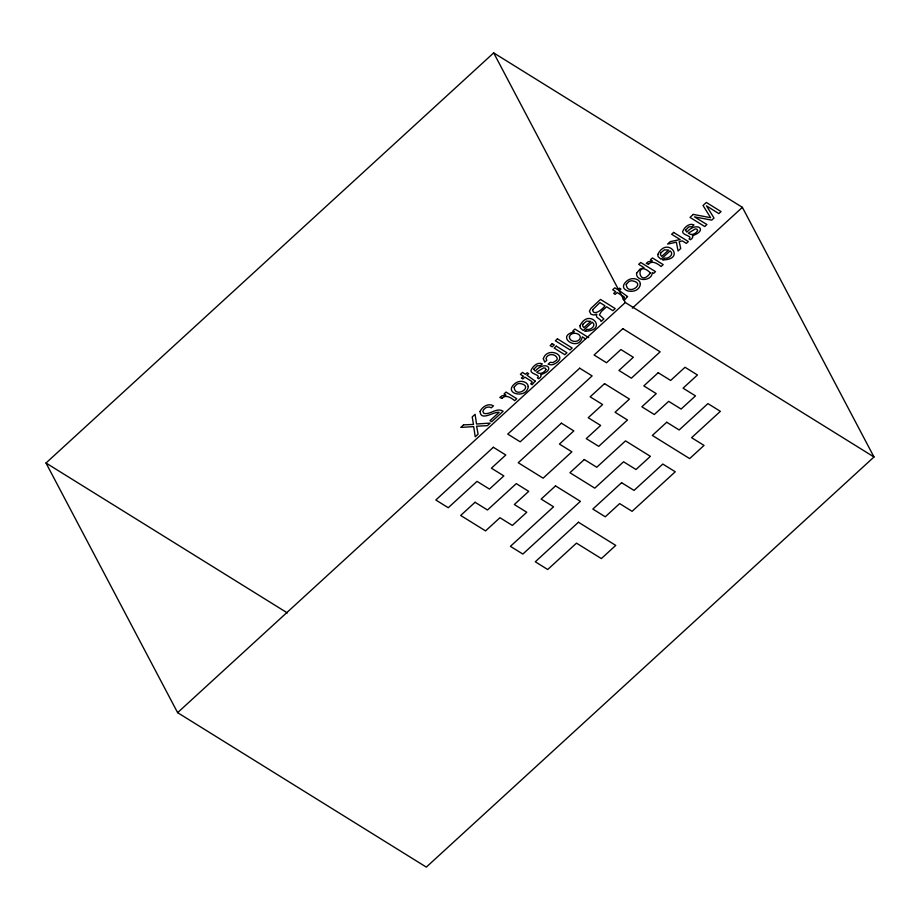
<?xml version="1.0" encoding="UTF-8"?>
<svg xmlns="http://www.w3.org/2000/svg" width="920" height="920" viewBox="0 0 920 920"><rect width="100%" height="100%" fill="white"/><g stroke="black" fill="none" stroke-linecap="round" stroke-linejoin="round"><path stroke-width="1.38" d="M46 463.013L493.683 52.889L742.382 207.345L874 456.987L426.316 867.111L177.617 712.655L46 463.013L287.385 612.938M177.617 712.655L625.301 302.519L874 456.987M632.316 308.177L742.382 207.345M588.708 337.64L574.908 329.061L572.884 330.924L574.298 331.809C554.277 336.547 579.266 352.647 582.291 336.858L585.58 338.905M493.683 52.889L625.301 302.519M579.979 325.737L580.313 327.968L583.199 330.522L592.296 322.195C596.873 325.323 590.582 330.522 586.845 329.372L584.786 331.246C608.982 330.797 589.237 306.808 579.979 325.737M657.8 254.449L658.133 256.68L661.008 259.233L670.105 250.895C674.693 254.035 668.403 259.233 664.665 258.083L662.607 259.957C686.803 259.509 667.057 235.508 657.8 254.449M533.772 369.253L535.187 371.082C545.226 359.709 556.991 369.357 540.592 374.728L541.224 375.671L540.327 377.51L538.706 378.718L537.372 377.89C541.489 374.796 530.713 374.382 530.943 370.61C532.392 366.447 537.659 361.606 542.305 363.894L540.362 365.677L537.119 365.838L533.772 369.253M685.457 230.287L686.872 232.116C696.911 220.754 708.676 230.391 692.277 235.761L692.909 236.704L692.012 238.556L690.391 239.752L689.057 238.924C693.162 235.83 682.398 235.428 682.629 231.644C684.077 227.493 689.344 222.64 693.99 224.928L692.047 226.711L688.804 226.883L685.457 230.287M535.198 381.122L532.105 384.686L530.691 383.801L532.151 382.341L531.841 381.466L524.837 377.119L522.859 378.936L521.387 378.028L523.365 376.211L520.375 374.348L522.479 372.416L525.481 374.279L527.16 372.738L528.632 373.647L526.953 375.187L535.198 381.122M627.532 296.539L624.438 300.104L623.012 299.218L624.473 297.758L624.162 296.884L617.159 292.537L615.181 294.354L613.709 293.445L615.687 291.628L612.697 289.765L614.801 287.833L617.803 289.696L619.482 288.155L620.954 289.075L619.275 290.605L627.532 296.539M543.329 358.8L544.778 362.135L546.813 360.272L546.009 358.478C547.342 353.372 555.415 353.372 557.175 358.133A3.599 2.415 -27.8 0 1 556.519 360.318L553.058 362.549L550.137 362.342L548.101 364.193L550.562 364.791A6.003 4.013 -27.8 0 0 554.139 364.124C570.308 355.936 547.204 345.563 543.329 358.8M569.411 336.743C569.181 341.86 577.438 343.079 579.865 338.916C582.601 333.04 570.86 330.901 569.411 336.743M596.413 315.284L596.654 316.997L600.576 320.068L601.059 321.517L603.888 318.918L599.369 314.904L601.335 311.57L606.591 306.762L612.893 310.672L615.204 308.568L600.495 299.425L590.962 308.349L589.409 311.202L590.973 314.249L593.768 315.008L596.884 314.237L596.413 315.284M650.394 272.861C638.331 289.512 634.834 258.048 650.394 272.861M528.252 386.515C527.148 399.51 501.722 393.841 515.349 383.226A7.21 4.83 -27.8 0 1 519.846 381.421C523.238 380.914 527.965 382.628 528.252 386.515M640.377 283.797C639.262 296.792 613.847 291.123 627.474 280.519A7.21 4.83 -27.8 0 1 631.971 278.702C635.352 278.196 640.078 279.91 640.377 283.797M636.559 273.263C635.984 282.198 652.533 281.06 652.199 272.55L653.58 273.401L655.5 271.642L640.734 262.476L638.71 264.339L644.046 267.651L639.94 269.135L636.559 273.263M480.079 411.389C480.734 421.82 493.546 411.355 499.088 412.321L490.026 420.624L491.728 421.682L503.113 411.24C496.57 407.054 490.429 415 483.943 413.425L482.827 411.389C483.77 407.997 488.209 405.685 491.337 407.813L493.465 405.869C488.497 402.776 482.264 406.651 480.079 411.389M514.153 387.159C514.912 399.498 535.428 385.733 519.662 383.49A4.002 2.679 -27.8 0 0 516.58 384.479L514.153 387.159M626.267 284.452C627.026 296.792 647.542 283.026 631.775 280.772A4.002 2.679 -27.8 0 0 628.693 281.773L626.267 284.452M582.797 324.311L582.624 325.967L583.912 327.669L590.801 321.356L586.58 321.115L582.797 324.311M660.606 253.023L660.445 254.679L661.721 256.381L668.621 250.067L664.401 249.826L660.606 253.023M592.675 309.683C593.135 317.159 603.601 308.487 604.923 305.728L599.897 302.599L592.675 309.683M545.928 369.529C544.479 372.784 539.568 374.957 536.659 372.128L543.593 367.885L545.365 368.161L545.928 369.529M697.613 230.564C696.152 233.829 691.254 235.992 688.344 233.162L695.279 228.919L697.049 229.195L697.613 230.564M502.021 398.337L499.813 397.486L501.803 395.899L505.919 395.048L504.068 393.898L506.046 392.081L516.764 398.739L514.683 400.648C511.347 397.969 505.701 393.99 502.021 398.337M648.439 264.201L646.231 263.361L648.209 261.763L652.326 260.912L650.474 259.762L652.452 257.945L663.182 264.603L661.101 266.512C657.765 263.833 652.107 259.854 648.439 264.201M463.542 424.89L460.793 427.409L473.685 426.627L475.226 436.793L478.089 434.171L476.629 426.213L487.393 425.649L490.176 423.096L476.537 424.005L475.088 414.31L472.201 416.955L473.478 424.43L463.542 424.89M552.241 343.631L550.125 345.575L552.161 346.84L554.288 344.897L552.241 343.631M557.451 338.847L555.37 340.768L570.078 349.899L572.171 347.99L557.451 338.847M673.635 232.415L671.634 234.255L680.179 239.556L670.266 241.626L667.598 244.076L676.372 242.213L678.063 250.976L680.719 248.538L679.19 241.626L682.318 240.89L686.343 243.386L688.344 241.546L673.635 232.415M693.289 214.406L690.023 217.407L704.731 226.538L706.917 224.537L694.473 216.867L711.735 220.133L714.012 218.04L706.491 205.85L718.842 213.612L721.05 211.588L706.341 202.458L703.029 205.482L710.585 217.683L693.289 214.406M556.278 346.138L554.162 348.082L564.834 354.706L566.95 352.762L556.278 346.138M493.361 447.281L435.815 500.008L448.247 507.725L477.02 481.367L489.451 489.083L503.849 475.904L491.406 468.188L505.793 455.009L493.361 447.281M579.692 368.195L507.748 434.102L520.191 441.818L592.123 375.912L579.692 368.195M622.851 328.647L594.078 355.016L606.51 362.733L620.896 349.554L633.339 357.282L618.942 370.461L631.384 378.178L660.157 351.82L622.851 328.647M475.065 502.274L460.678 515.453L485.553 530.897L499.94 517.718L512.371 525.435L526.757 512.256L514.326 504.528L528.712 491.349L516.281 483.632L487.496 509.99L475.065 502.274M561.395 423.177L518.236 462.725L543.099 478.17L571.872 451.812L559.441 444.084L573.827 430.905L561.395 423.177M604.555 383.64L590.168 396.819L602.6 404.547L588.213 417.726L600.645 425.442L586.259 438.621L598.702 446.349L627.474 419.991L615.043 412.263L629.429 399.084L604.555 383.64M658.202 372.726L643.816 385.905L656.247 393.622L641.861 406.801L654.293 414.529L668.679 401.35L681.11 409.066L695.497 395.887L683.065 388.171L697.452 374.98L685.02 367.264L670.634 380.443L658.202 372.726M555.53 485.898L541.144 499.077L553.575 506.793L510.416 546.342L522.847 554.058L580.405 501.342L555.53 485.898M584.303 459.528L569.917 472.707L594.792 488.152L623.564 461.794L635.996 469.51L650.382 456.331L625.519 440.887L596.746 467.256L584.303 459.528M666.724 422.245L652.337 435.436L689.644 458.597L704.03 445.418L691.598 437.69L720.371 411.332L707.94 403.604L679.155 429.973L666.724 422.245M578.45 522.238L535.279 561.786L547.71 569.503L576.495 543.145L601.358 558.589L615.744 545.41L578.45 522.238M621.609 482.701L592.836 509.059L605.268 516.787L619.654 503.596L632.086 511.324L675.257 471.776L662.814 464.059L634.041 490.417L621.609 482.701"/></g></svg>
